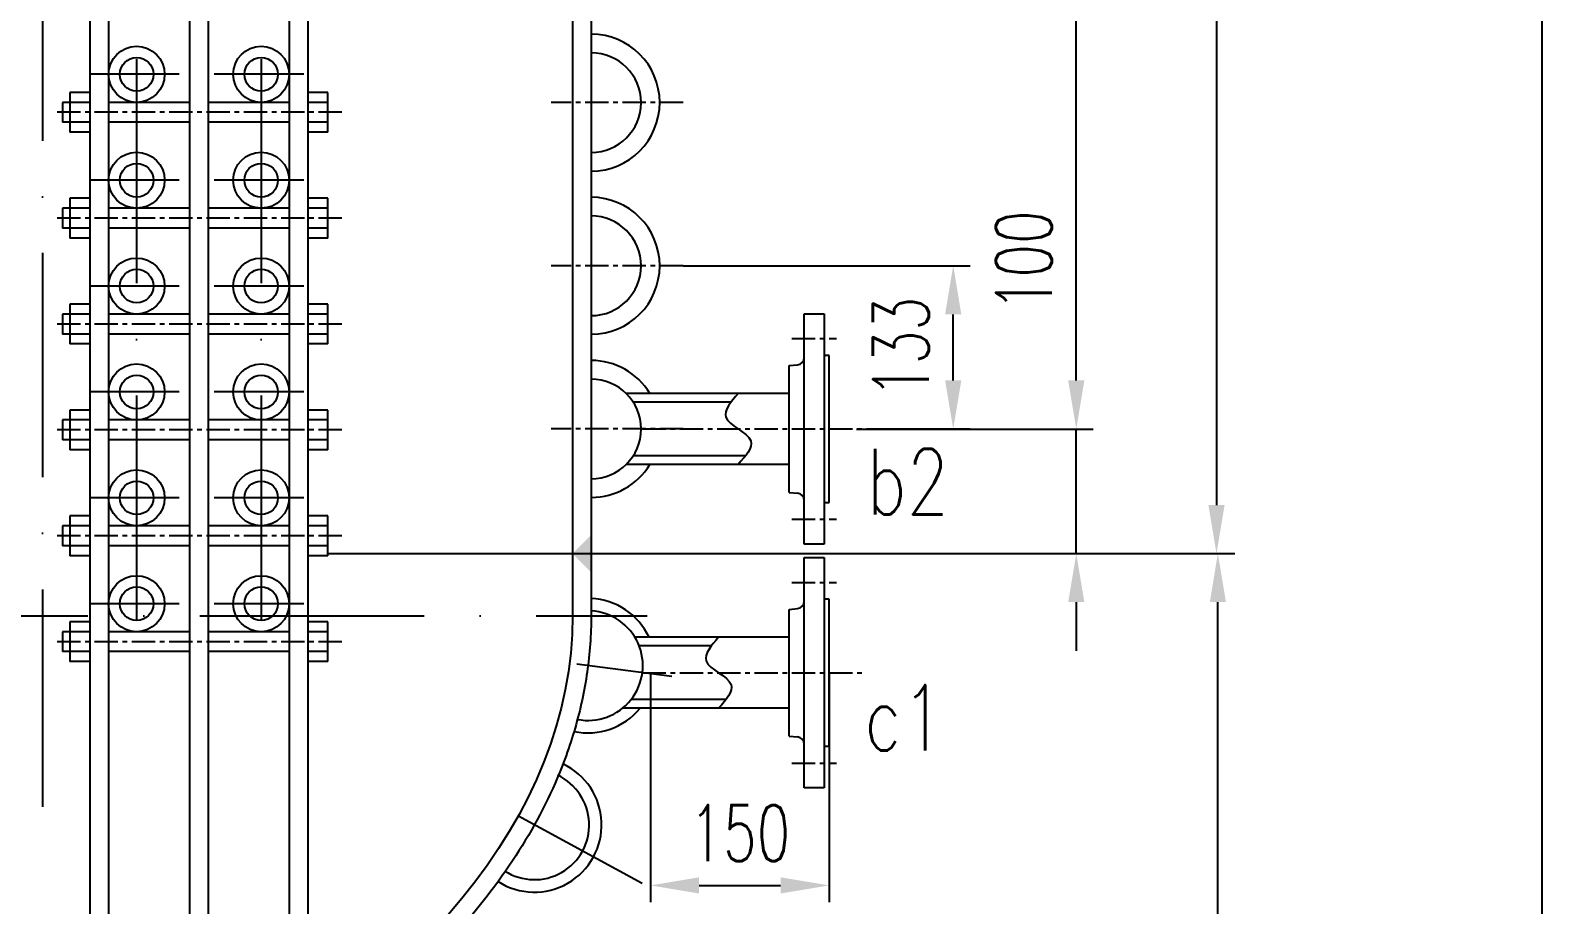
# Model space of a CAD drawing. Extents: x -20637 to -11727, y 16146 to 28761.
# Drawn here: x -17368 to -16155, y 22465 to 23167 of the extents above; entities that cross this region are included whole.
import ezdxf
from ezdxf.enums import TextEntityAlignment as Align

# ---------------------------------------------------------------- set-up
doc = ezdxf.new("R2010")
doc.units = 0
doc.header["$LTSCALE"] = 15
doc.linetypes.add('ACAD_ISO10W100', pattern=[18, 12, -3, 0, -3])
doc.linetypes.add('CENTER', pattern=[2, 1.25, -0.25, 0.25, -0.25])
for name, color, linetype in [('hgj', 1, 'Continuous'), ('hgjx', 2, 'CENTER'), ('hgjy', 7, 'Continuous'), ('tank', 1, 'Continuous'), ('tankx', 2, 'ACAD_ISO10W100'), ('tanky', 7, 'Continuous')]:
    doc.layers.add(name, color=color, linetype=linetype)
doc.styles.add('hzfs', font='simplex.shx', dxfattribs={"width": 0.7, "bigfont": 'hzfs.shx'})
doc.styles.get("Standard").update_dxf_attribs({"font": 'txt', "width": 0.7, "bigfont": 'hztxt.shx'})
doc.dimstyles.get("Standard").update_dxf_attribs({"dimtxt": 0.18, "dimasz": 0.18, "dimexe": 0.18, "dimexo": 0.0625, "dimgap": 0.09, "dimtad": 0, "dimtih": 1, "dimtoh": 1, "dimdec": 4, "dimzin": 0, "dimdsep": 46, "dimtxsty": 'Standard', "dimcen": 0.09, "dimadec": 0, "dimazin": 0, "dimtfac": 1, "dimtdec": 4, "dimtofl": 0, "dimtmove": 0, "dimatfit": 3, "dimfxl": 0, "dimtolj": 1, "dimtzin": 0, "dimarcsym": 0})

# ---------------------------------------------------------------- blocks, each defined once
blk = doc.blocks.new('*D96')
at = {"color": 4, "lineweight": -2}
for p, q in [((-16918, 24947.1), (-16402.4, 24947.1)), ((-16415.9, 24908.1), (-16415.9, 22786.1)), ((-16965.6, 22747.1), (-16402.4, 22747.1))]:
    blk.add_line(p, q, dxfattribs=at)
at = {"color": 4}
for points in [[(-16422.4, 24908.1), (-16409.4, 24908.1), (-16415.9, 24947.1)], [(-16422.4, 22786.1), (-16409.4, 22786.1), (-16415.9, 22747.1)]]:
    blk.add_solid(points, dxfattribs=at)
at = {"layer": 'Defpoints', "color": 0}
for p in [(-16918, 24947.1), (-16965.6, 22747.1), (-16415.9, 22747.1)]:
    blk.add_point(p, dxfattribs=at)
at = {"color": 7, "insert": (-16457.9, 23826.6), "char_height": 45, "attachment_point": 5, "rotation": 90, "style": 'hzfs'}
blk.add_mtext('\\A1;2200', dxfattribs=at)
blk = doc.blocks.new('*D97')
at = {"color": 4, "lineweight": -2}
for p, q in [((-16528.5, 22886.1), (-16528.5, 23039.1)), ((-16705, 22847.1), (-16515, 22847.1)), ((-16528.5, 22747.1), (-16528.5, 22847.1)), ((-16705, 22747.1), (-16515, 22747.1)), ((-16528.5, 22708.1), (-16528.5, 22669.1))]:
    blk.add_line(p, q, dxfattribs=at)
at = {"color": 4}
for points in [[(-16535, 22886.1), (-16522, 22886.1), (-16528.5, 22847.1)], [(-16535, 22708.1), (-16522, 22708.1), (-16528.5, 22747.1)]]:
    blk.add_solid(points, dxfattribs=at)
at = {"layer": 'Defpoints', "color": 0}
for p in [(-16705, 22847.1), (-16528.5, 22847.1), (-16705, 22747.1)]:
    blk.add_point(p, dxfattribs=at)
at = {"color": 7, "insert": (-16570.5, 22982.1), "char_height": 45, "attachment_point": 5, "rotation": 90, "style": 'hzfs'}
blk.add_mtext('\\A1;100', dxfattribs=at)
blk = doc.blocks.new('*D98')
at = {"color": 4, "lineweight": -2}
for p, q in [((-16844.1, 24026.1), (-16515, 24026.1)), ((-16528.5, 22886.1), (-16528.5, 23987.1)), ((-16705, 22847.1), (-16515, 22847.1))]:
    blk.add_line(p, q, dxfattribs=at)
at = {"color": 4}
for points in [[(-16535, 23987.1), (-16522, 23987.1), (-16528.5, 24026.1)], [(-16535, 22886.1), (-16522, 22886.1), (-16528.5, 22847.1)]]:
    blk.add_solid(points, dxfattribs=at)
at = {"layer": 'Defpoints', "color": 0}
for p in [(-16844.1, 24026.1), (-16528.5, 24026.1), (-16705, 22847.1)]:
    blk.add_point(p, dxfattribs=at)
at = {"color": 7, "insert": (-16570.5, 23436.6), "char_height": 45, "attachment_point": 5, "rotation": 90, "style": 'hzfs'}
blk.add_mtext('\\A1;9X133=1197', dxfattribs=at)
blk = doc.blocks.new('*D99')
at = {"color": 4, "lineweight": -2}
for p, q in [((-16842.8, 22747.1), (-16401.3, 22747.1)), ((-16414.8, 22121.1), (-16414.8, 22708.1)), ((-18133, 22082.1), (-16401.3, 22082.1))]:
    blk.add_line(p, q, dxfattribs=at)
at = {"color": 4}
for points in [[(-16421.3, 22708.1), (-16408.3, 22708.1), (-16414.8, 22747.1)], [(-16421.3, 22121.1), (-16408.3, 22121.1), (-16414.8, 22082.1)]]:
    blk.add_solid(points, dxfattribs=at)
at = {"layer": 'Defpoints', "color": 0}
for p in [(-16842.8, 22747.1), (-16414.8, 22747.1), (-18133, 22082.1)]:
    blk.add_point(p, dxfattribs=at)
at = {"color": 7, "insert": (-16456.8, 22414.6), "char_height": 45, "attachment_point": 5, "rotation": 90, "style": 'hzfs'}
blk.add_mtext('\\A1;652', dxfattribs=at)
blk = doc.blocks.new('*D83')
at = {"layer": 'Defpoints', "color": 0}
for p in [(-16870.3, 22651.4), (-16726.9, 22651.4), (-16726.9, 22480.7)]:
    blk.add_point(p, dxfattribs=at)
at = {"layer": 'hgjy', "color": 4, "lineweight": -2}
for p, q in [((-16870.3, 22651.4), (-16870.3, 22467.2)), ((-16726.9, 22651.4), (-16726.9, 22467.2)), ((-16831.3, 22480.7), (-16765.9, 22480.7))]:
    blk.add_line(p, q, dxfattribs=at)
at = {"layer": 'hgjy', "color": 4}
for points in [[(-16831.3, 22487.2), (-16831.3, 22474.2), (-16870.3, 22480.7)], [(-16765.9, 22487.2), (-16765.9, 22474.2), (-16726.9, 22480.7)]]:
    blk.add_solid(points, dxfattribs=at)
at = {"layer": 'hgjy', "color": 7, "insert": (-16798.6, 22522.7), "char_height": 45, "attachment_point": 5, "style": 'hzfs'}
blk.add_mtext('\\A1;150', dxfattribs=at)

msp = doc.modelspace()

# ---------------------------------------------------------------- linework, layer by layer
at = {"color": 4}
for p, q in [((-16154.73618, 27846.35447), (-16154.73618, 21971.14089)), ((-16844.07743, 22978.14089), (-16613.79362, 22978.14089)), ((-16627.29362, 22886.14089), (-16627.29362, 22939.14089)), ((-16696.88815, 22847.14089), (-16613.79362, 22847.14089))]:
    msp.add_line(p, q, dxfattribs=at)
for p, q in [((-17248.83062, 23131.85727), (-17320.71136, 23131.85727)), ((-17148.83062, 23131.85727), (-17220.71136, 23131.85727)), ((-17248.83062, 23046.85727), (-17320.71136, 23046.85727)), ((-17148.83062, 23046.85727), (-17220.71136, 23046.85727)), ((-17248.83062, 22961.85727), (-17320.71136, 22961.85727)), ((-17148.83062, 22961.85727), (-17220.71136, 22961.85727)), ((-17248.83062, 22876.85727), (-17320.71136, 22876.85727)), ((-17148.83062, 22876.85727), (-17220.71136, 22876.85727)), ((-17248.83062, 22791.85727), (-17320.71136, 22791.85727)), ((-17148.83062, 22791.85727), (-17220.71136, 22791.85727)), ((-17248.83062, 22706.85727), (-17320.71136, 22706.85727)), ((-17148.83062, 22706.85727), (-17220.71136, 22706.85727)), ((-16853.25411, 22648.31044), (-16929.56156, 22658.35228)), ((-16877.06116, 22482.25591), (-16976.79566, 22536.47331))]:
    msp.add_line(p, q)
for points in [[(-16633.79362, 22939.14089), (-16620.79362, 22939.14089), (-16627.29362, 22978.14089)], [(-16633.79362, 22886.14089), (-16620.79362, 22886.14089), (-16627.29362, 22847.14089)]]:
    msp.add_solid(points, dxfattribs=at)
at = {"layer": 'hgj'}
for p, q in [((-16746.88815, 22939.64089), (-16730.88815, 22939.64089)), ((-16746.88815, 22754.64089), (-16746.88815, 22939.64089)), ((-16730.88815, 22939.64089), (-16730.88815, 22754.64089)), ((-16726.88815, 22906.14089), (-16730.88815, 22906.14089)), ((-16726.88815, 22788.14089), (-16726.88815, 22906.14089)), ((-16758.88815, 22898.06089), (-16752.35033, 22898.64929)), ((-16758.88815, 22796.22089), (-16758.88815, 22898.06089)), ((-16758.88815, 22875.64089), (-16889.90512, 22875.64089)), ((-16805.7721, 22868.64089), (-16884.24145, 22868.64089)), ((-16758.88815, 22818.64089), (-16889.90512, 22818.64089)), ((-16794.05734, 22825.64089), (-16884.24145, 22825.64089)), ((-16758.88815, 22796.22089), (-16752.35033, 22795.63248)), ((-16730.88815, 22788.14089), (-16726.88815, 22788.14089)), ((-16730.88815, 22754.64089), (-16746.88815, 22754.64089)), ((-16746.88815, 22558.92061), (-16746.88815, 22743.92061)), ((-16746.88815, 22743.92061), (-16730.88815, 22743.92061)), ((-16730.88815, 22743.92061), (-16730.88815, 22558.92061)), ((-16726.88815, 22710.42061), (-16730.88815, 22710.42061)), ((-16726.88815, 22592.42061), (-16726.88815, 22710.42061)), ((-16758.88815, 22702.34061), (-16752.35033, 22702.92902)), ((-16758.88815, 22600.50061), (-16758.88815, 22702.34061)), ((-16758.88815, 22679.92061), (-16882.85546, 22679.92061)), ((-16821.52404, 22672.92061), (-16879.43106, 22672.92061)), ((-16758.88815, 22622.92061), (-16892.87929, 22622.92061)), ((-16809.80928, 22629.92061), (-16885.9586, 22629.92061)), ((-16758.88815, 22600.50061), (-16752.35033, 22599.91221)), ((-16730.88815, 22592.42061), (-16726.88815, 22592.42061)), ((-16730.88815, 22558.92061), (-16746.88815, 22558.92061))]:
    msp.add_line(p, q, dxfattribs=at)
for centre, radius in [((-17282.972, 23131.85727), 22.5), ((-17282.972, 23131.85727), 13.5), ((-17182.972, 23131.85727), 22.5), ((-17182.972, 23131.85727), 13.5), ((-17282.972, 23046.85727), 22.5), ((-17282.972, 23046.85727), 13.5), ((-17182.972, 23046.85727), 22.5), ((-17182.972, 23046.85727), 13.5), ((-17282.972, 22961.85727), 22.5), ((-17282.972, 22961.85727), 13.5), ((-17182.972, 22961.85727), 22.5), ((-17182.972, 22961.85727), 13.5), ((-17282.972, 22876.85727), 22.5), ((-17282.972, 22876.85727), 13.5), ((-17182.972, 22876.85727), 22.5), ((-17182.972, 22876.85727), 13.5), ((-17282.972, 22791.85727), 22.5), ((-17282.972, 22791.85727), 13.5), ((-17182.972, 22791.85727), 22.5), ((-17182.972, 22791.85727), 13.5), ((-17282.972, 22706.85727), 22.5), ((-17282.972, 22706.85727), 13.5), ((-17182.972, 22706.85727), 22.5), ((-17182.972, 22706.85727), 13.5)]:
    msp.add_circle(centre, radius, dxfattribs=at)
for centre, start, end in [((-16752.88815, 22904.62514), 275.14276456, 0), ((-16752.88815, 22789.65664), 0, 84.85723544), ((-16752.88815, 22708.90486), 275.14276456, 0), ((-16752.88815, 22593.93636), 0, 84.85723544)]:
    msp.add_arc(centre, 6, start, end, dxfattribs=at)
at = {"layer": 'hgjx'}
for p, q in [((-16844.07743, 23109.14089), (-16950.09893, 23109.14089)), ((-16844.07743, 22978.14089), (-16950.09893, 22978.14089)), ((-16756.88815, 22919.64089), (-16720.88815, 22919.64089)), ((-16844.07743, 22847.14089), (-16950.09893, 22847.14089)), ((-16876.88815, 22847.14089), (-16696.88815, 22847.14089)), ((-16756.88815, 22774.64089), (-16720.88815, 22774.64089)), ((-16756.88815, 22723.92061), (-16720.88815, 22723.92061)), ((-16876.88815, 22651.42061), (-16696.88815, 22651.42061)), ((-16756.88815, 22578.92061), (-16720.88815, 22578.92061))]:
    msp.add_line(p, q, dxfattribs=at)
at = {"layer": 'hgjy', "color": 1}
for p, q in [((-17342.472, 23109.35727), (-17342.472, 23093.35727)), ((-17320.472, 23109.35727), (-17342.472, 23109.35727)), ((-17336.472, 23117.35727), (-17336.472, 23085.35727)), ((-17320.472, 23117.35727), (-17336.472, 23117.35727)), ((-17320.472, 23117.35727), (-17336.472, 23117.35727)), ((-17320.472, 23109.35727), (-17336.472, 23109.35727)), ((-17320.472, 23109.35727), (-17336.472, 23109.35727)), ((-17320.472, 23117.35727), (-17335.972, 23117.35727)), ((-17320.472, 23117.35727), (-17335.972, 23117.35727)), ((-17320.472, 23109.35727), (-17335.972, 23109.35727)), ((-17320.472, 23109.35727), (-17335.972, 23109.35727)), ((-17320.472, 23109.35727), (-17335.972, 23109.35727)), ((-17320.472, 23109.35727), (-17335.972, 23109.35727)), ((-17320.472, 23109.35727), (-17335.73822, 23109.35727)), ((-17240.472, 23109.35727), (-17305.472, 23109.35727)), ((-17160.472, 23109.35727), (-17225.472, 23109.35727)), ((-17129.472, 23117.35727), (-17145.472, 23117.35727)), ((-17129.472, 23109.35727), (-17145.472, 23109.35727)), ((-17129.472, 23085.35727), (-17129.472, 23117.35727)), ((-17320.472, 23093.35727), (-17342.472, 23093.35727)), ((-17320.472, 23093.35727), (-17336.472, 23093.35727)), ((-17320.472, 23093.35727), (-17336.472, 23093.35727)), ((-17320.472, 23085.35727), (-17336.472, 23085.35727)), ((-17320.472, 23085.35727), (-17336.472, 23085.35727)), ((-17320.472, 23093.35727), (-17335.972, 23093.35727)), ((-17320.472, 23093.35727), (-17335.972, 23093.35727)), ((-17320.472, 23093.35727), (-17335.972, 23093.35727)), ((-17320.472, 23093.35727), (-17335.972, 23093.35727)), ((-17320.472, 23093.35727), (-17335.972, 23093.35727)), ((-17320.472, 23085.35727), (-17335.972, 23085.35727)), ((-17320.472, 23085.35727), (-17335.972, 23085.35727)), ((-17240.472, 23093.35727), (-17305.472, 23093.35727)), ((-17160.472, 23093.35727), (-17225.472, 23093.35727)), ((-17129.472, 23093.35727), (-17145.472, 23093.35727)), ((-17129.472, 23085.35727), (-17145.472, 23085.35727)), ((-17342.472, 23024.35727), (-17342.472, 23008.35727)), ((-17320.472, 23024.35727), (-17342.472, 23024.35727)), ((-17336.472, 23032.35727), (-17336.472, 23000.35727)), ((-17320.472, 23032.35727), (-17336.472, 23032.35727)), ((-17320.472, 23032.35727), (-17336.472, 23032.35727)), ((-17320.472, 23024.35727), (-17336.472, 23024.35727)), ((-17320.472, 23024.35727), (-17336.472, 23024.35727)), ((-17320.472, 23032.35727), (-17335.972, 23032.35727)), ((-17320.472, 23032.35727), (-17335.972, 23032.35727)), ((-17320.472, 23024.35727), (-17335.972, 23024.35727)), ((-17320.472, 23024.35727), (-17335.972, 23024.35727)), ((-17320.472, 23024.35727), (-17335.972, 23024.35727)), ((-17320.472, 23024.35727), (-17335.972, 23024.35727)), ((-17320.472, 23024.35727), (-17335.73822, 23024.35727)), ((-17240.472, 23024.35727), (-17305.472, 23024.35727)), ((-17160.472, 23024.35727), (-17225.472, 23024.35727)), ((-17129.472, 23032.35727), (-17145.472, 23032.35727)), ((-17129.472, 23024.35727), (-17145.472, 23024.35727)), ((-17129.472, 23000.35727), (-17129.472, 23032.35727)), ((-17320.472, 23008.35727), (-17342.472, 23008.35727)), ((-17320.472, 23008.35727), (-17336.472, 23008.35727)), ((-17320.472, 23008.35727), (-17336.472, 23008.35727)), ((-17320.472, 23000.35727), (-17336.472, 23000.35727)), ((-17320.472, 23000.35727), (-17336.472, 23000.35727)), ((-17320.472, 23008.35727), (-17335.972, 23008.35727)), ((-17320.472, 23008.35727), (-17335.972, 23008.35727)), ((-17320.472, 23008.35727), (-17335.972, 23008.35727)), ((-17320.472, 23008.35727), (-17335.972, 23008.35727)), ((-17320.472, 23008.35727), (-17335.972, 23008.35727)), ((-17320.472, 23000.35727), (-17335.972, 23000.35727)), ((-17320.472, 23000.35727), (-17335.972, 23000.35727)), ((-17240.472, 23008.35727), (-17305.472, 23008.35727)), ((-17160.472, 23008.35727), (-17225.472, 23008.35727)), ((-17129.472, 23008.35727), (-17145.472, 23008.35727)), ((-17129.472, 23000.35727), (-17145.472, 23000.35727)), ((-17342.472, 22939.35727), (-17342.472, 22923.35727)), ((-17320.472, 22939.35727), (-17342.472, 22939.35727)), ((-17320.472, 22947.35727), (-17336.472, 22947.35727)), ((-17320.472, 22947.35727), (-17336.472, 22947.35727)), ((-17336.472, 22947.35727), (-17336.472, 22915.35727)), ((-17320.472, 22939.35727), (-17336.472, 22939.35727)), ((-17320.472, 22939.35727), (-17336.472, 22939.35727)), ((-17320.472, 22947.35727), (-17335.972, 22947.35727)), ((-17320.472, 22947.35727), (-17335.972, 22947.35727)), ((-17320.472, 22939.35727), (-17335.972, 22939.35727)), ((-17320.472, 22939.35727), (-17335.972, 22939.35727)), ((-17320.472, 22939.35727), (-17335.972, 22939.35727)), ((-17320.472, 22939.35727), (-17335.972, 22939.35727)), ((-17320.472, 22939.35727), (-17335.73822, 22939.35727)), ((-17240.472, 22939.35727), (-17305.472, 22939.35727)), ((-17160.472, 22939.35727), (-17225.472, 22939.35727)), ((-17129.472, 22947.35727), (-17145.472, 22947.35727)), ((-17129.472, 22939.35727), (-17145.472, 22939.35727)), ((-17129.472, 22915.35727), (-17129.472, 22947.35727)), ((-17320.472, 22923.35727), (-17342.472, 22923.35727)), ((-17320.472, 22923.35727), (-17336.472, 22923.35727)), ((-17320.472, 22923.35727), (-17336.472, 22923.35727)), ((-17320.472, 22915.35727), (-17336.472, 22915.35727)), ((-17320.472, 22915.35727), (-17336.472, 22915.35727)), ((-17320.472, 22923.35727), (-17335.972, 22923.35727)), ((-17320.472, 22923.35727), (-17335.972, 22923.35727)), ((-17320.472, 22923.35727), (-17335.972, 22923.35727)), ((-17320.472, 22923.35727), (-17335.972, 22923.35727)), ((-17320.472, 22923.35727), (-17335.972, 22923.35727)), ((-17320.472, 22915.35727), (-17335.972, 22915.35727)), ((-17320.472, 22915.35727), (-17335.972, 22915.35727)), ((-17240.472, 22923.35727), (-17305.472, 22923.35727)), ((-17160.472, 22923.35727), (-17225.472, 22923.35727)), ((-17129.472, 22923.35727), (-17145.472, 22923.35727)), ((-17129.472, 22915.35727), (-17145.472, 22915.35727)), ((-17320.472, 22854.35727), (-17342.472, 22854.35727)), ((-17342.472, 22854.35727), (-17342.472, 22838.35727)), ((-17336.472, 22862.35727), (-17336.472, 22830.35727)), ((-17320.472, 22862.35727), (-17336.472, 22862.35727)), ((-17320.472, 22862.35727), (-17336.472, 22862.35727)), ((-17320.472, 22854.35727), (-17336.472, 22854.35727)), ((-17320.472, 22854.35727), (-17336.472, 22854.35727)), ((-17320.472, 22862.35727), (-17335.972, 22862.35727)), ((-17320.472, 22862.35727), (-17335.972, 22862.35727)), ((-17320.472, 22854.35727), (-17335.972, 22854.35727)), ((-17320.472, 22854.35727), (-17335.972, 22854.35727)), ((-17320.472, 22854.35727), (-17335.972, 22854.35727)), ((-17320.472, 22854.35727), (-17335.972, 22854.35727)), ((-17320.472, 22854.35727), (-17335.73822, 22854.35727)), ((-17240.472, 22854.35727), (-17305.472, 22854.35727)), ((-17160.472, 22854.35727), (-17225.472, 22854.35727)), ((-17129.472, 22862.35727), (-17145.472, 22862.35727)), ((-17129.472, 22854.35727), (-17145.472, 22854.35727)), ((-17129.472, 22830.35727), (-17129.472, 22862.35727)), ((-17320.472, 22838.35727), (-17342.472, 22838.35727)), ((-17320.472, 22838.35727), (-17336.472, 22838.35727)), ((-17320.472, 22838.35727), (-17336.472, 22838.35727)), ((-17320.472, 22830.35727), (-17336.472, 22830.35727)), ((-17320.472, 22830.35727), (-17336.472, 22830.35727)), ((-17320.472, 22838.35727), (-17335.972, 22838.35727)), ((-17320.472, 22838.35727), (-17335.972, 22838.35727)), ((-17320.472, 22838.35727), (-17335.972, 22838.35727)), ((-17320.472, 22838.35727), (-17335.972, 22838.35727)), ((-17320.472, 22838.35727), (-17335.972, 22838.35727)), ((-17320.472, 22830.35727), (-17335.972, 22830.35727)), ((-17320.472, 22830.35727), (-17335.972, 22830.35727)), ((-17240.472, 22838.35727), (-17305.472, 22838.35727)), ((-17160.472, 22838.35727), (-17225.472, 22838.35727)), ((-17129.472, 22838.35727), (-17145.472, 22838.35727)), ((-17129.472, 22830.35727), (-17145.472, 22830.35727)), ((-17320.472, 22769.35727), (-17342.472, 22769.35727)), ((-17342.472, 22769.35727), (-17342.472, 22753.35727)), ((-17320.472, 22777.35727), (-17336.472, 22777.35727)), ((-17320.472, 22777.35727), (-17336.472, 22777.35727)), ((-17336.472, 22777.35727), (-17336.472, 22745.35727)), ((-17320.472, 22769.35727), (-17336.472, 22769.35727)), ((-17320.472, 22769.35727), (-17336.472, 22769.35727)), ((-17320.472, 22777.35727), (-17335.972, 22777.35727)), ((-17320.472, 22777.35727), (-17335.972, 22777.35727)), ((-17320.472, 22769.35727), (-17335.972, 22769.35727)), ((-17320.472, 22769.35727), (-17335.972, 22769.35727)), ((-17320.472, 22769.35727), (-17335.972, 22769.35727)), ((-17320.472, 22769.35727), (-17335.972, 22769.35727)), ((-17320.472, 22769.35727), (-17335.73822, 22769.35727)), ((-17240.472, 22769.35727), (-17305.472, 22769.35727)), ((-17160.472, 22769.35727), (-17225.472, 22769.35727)), ((-17129.472, 22777.35727), (-17145.472, 22777.35727)), ((-17129.472, 22769.35727), (-17145.472, 22769.35727)), ((-17129.472, 22745.35727), (-17129.472, 22777.35727)), ((-17320.472, 22753.35727), (-17342.472, 22753.35727)), ((-17320.472, 22753.35727), (-17336.472, 22753.35727)), ((-17320.472, 22753.35727), (-17336.472, 22753.35727)), ((-17320.472, 22745.35727), (-17336.472, 22745.35727)), ((-17320.472, 22745.35727), (-17336.472, 22745.35727)), ((-17320.472, 22753.35727), (-17335.972, 22753.35727)), ((-17320.472, 22753.35727), (-17335.972, 22753.35727)), ((-17320.472, 22753.35727), (-17335.972, 22753.35727)), ((-17320.472, 22753.35727), (-17335.972, 22753.35727)), ((-17320.472, 22753.35727), (-17335.972, 22753.35727)), ((-17320.472, 22745.35727), (-17335.972, 22745.35727)), ((-17320.472, 22745.35727), (-17335.972, 22745.35727)), ((-17240.472, 22753.35727), (-17305.472, 22753.35727)), ((-17160.472, 22753.35727), (-17225.472, 22753.35727)), ((-17129.472, 22753.35727), (-17145.472, 22753.35727)), ((-17129.472, 22745.35727), (-17145.472, 22745.35727)), ((-17320.472, 22684.35727), (-17342.472, 22684.35727)), ((-17342.472, 22684.35727), (-17342.472, 22668.35727)), ((-17336.472, 22692.35727), (-17336.472, 22660.35727)), ((-17320.472, 22692.35727), (-17336.472, 22692.35727)), ((-17320.472, 22692.35727), (-17336.472, 22692.35727)), ((-17320.472, 22684.35727), (-17336.472, 22684.35727)), ((-17320.472, 22684.35727), (-17336.472, 22684.35727)), ((-17320.472, 22692.35727), (-17335.972, 22692.35727)), ((-17320.472, 22692.35727), (-17335.972, 22692.35727)), ((-17320.472, 22684.35727), (-17335.972, 22684.35727)), ((-17320.472, 22684.35727), (-17335.972, 22684.35727)), ((-17320.472, 22684.35727), (-17335.972, 22684.35727)), ((-17320.472, 22684.35727), (-17335.972, 22684.35727)), ((-17320.472, 22684.35727), (-17335.73822, 22684.35727)), ((-17240.472, 22684.35727), (-17305.472, 22684.35727)), ((-17160.472, 22684.35727), (-17225.472, 22684.35727)), ((-17129.472, 22692.35727), (-17145.472, 22692.35727)), ((-17129.472, 22684.35727), (-17145.472, 22684.35727)), ((-17129.472, 22660.35727), (-17129.472, 22692.35727)), ((-17320.472, 22668.35727), (-17342.472, 22668.35727)), ((-17320.472, 22668.35727), (-17336.472, 22668.35727)), ((-17320.472, 22668.35727), (-17336.472, 22668.35727)), ((-17320.472, 22660.35727), (-17336.472, 22660.35727)), ((-17320.472, 22660.35727), (-17336.472, 22660.35727)), ((-17320.472, 22668.35727), (-17335.972, 22668.35727)), ((-17320.472, 22668.35727), (-17335.972, 22668.35727)), ((-17320.472, 22668.35727), (-17335.972, 22668.35727)), ((-17320.472, 22668.35727), (-17335.972, 22668.35727)), ((-17320.472, 22668.35727), (-17335.972, 22668.35727)), ((-17320.472, 22660.35727), (-17335.972, 22660.35727)), ((-17320.472, 22660.35727), (-17335.972, 22660.35727)), ((-17240.472, 22668.35727), (-17305.472, 22668.35727)), ((-17160.472, 22668.35727), (-17225.472, 22668.35727)), ((-17129.472, 22668.35727), (-17145.472, 22668.35727)), ((-17129.472, 22660.35727), (-17145.472, 22660.35727))]:
    msp.add_line(p, q, dxfattribs=at)
at = {"layer": 'hgjy', "linetype": 'CENTER'}
for p, q in [((-17118.09247, 23101.35727), (-17349.90661, 23101.35727)), ((-17118.09247, 23016.35727), (-17349.90661, 23016.35727)), ((-17118.09247, 22931.35727), (-17349.90661, 22931.35727)), ((-17118.09247, 22846.35727), (-17349.90661, 22846.35727)), ((-17118.09247, 22761.35727), (-17349.90661, 22761.35727)), ((-17118.09247, 22676.35727), (-17349.90661, 22676.35727))]:
    msp.add_line(p, q, dxfattribs=at)
at = {"layer": 'hgjy'}
for points in [[(-16799.91472, 22875.64089), (-16809.91472, 22856.64089), (-16789.91472, 22837.64089), (-16799.91472, 22818.64089)], [(-16815.66666, 22679.92061), (-16825.66666, 22660.92061), (-16805.66666, 22641.92061), (-16815.66666, 22622.92061)]]:
    msp.add_spline(points, degree=3, dxfattribs=at)
at = {"layer": 'tank'}
for p, q in [((-16932.972, 24500.97481), (-16932.972, 22697.14089)), ((-16917.972, 24500.97481), (-16917.972, 22697.14089)), ((-17320.472, 24338.97481), (-17320.472, 22272.12912)), ((-17305.472, 24209.48809), (-17305.472, 22279.25371)), ((-17240.472, 24209.48809), (-17240.472, 22313.26911)), ((-17225.472, 24209.48809), (-17225.472, 22321.93913)), ((-17160.472, 24209.48809), (-17160.472, 22363.94498)), ((-17145.472, 24209.48809), (-17145.472, 22374.85548)), ((-17129.472, 22747.14089), (-16917.972, 22747.14089)), ((-16937.676, 22747.14089), (-16917.972, 22747.14089))]:
    msp.add_line(p, q, dxfattribs=at)
for centre, radius, start, end in [((-16917.972, 23109.14089), 55, 270, 90), ((-16917.972, 23109.14089), 40, 270, 90), ((-16917.972, 22978.14089), 55, 270, 90), ((-16917.972, 22978.14089), 40, 270, 90), ((-16917.972, 22847.14089), 55, 31.21037029, 90), ((-16917.972, 22847.14089), 40, 270, 90), ((-16917.972, 22847.14089), 55, 270, 328.78962971), ((-16920.51204, 22657.16139), 54, 24.92724514, 87.30394252), ((-16920.51204, 22657.16139), 44, 258.87449289, 86.69058323), ((-16920.51204, 22657.16139), 54, 258.01259642, 320.64758893), ((-16963.61691, 22529.30912), 54, 237.4144174, 64.84606905), ((-16963.61691, 22529.30912), 44, 237.4144174, 64.84606905)]:
    msp.add_arc(centre, radius, start, end, dxfattribs=at)
at = {"layer": 'tank', "extrusion": (0, 0, -1)}
msp.add_ellipse((-18132.972, 22697.14089), major_axis=(1200, 0), ratio=0.5, start_param=0, end_param=1.5257811255, dxfattribs=at)
at = {"layer": 'tank'}
msp.add_open_spline([(-16917.972, 22697.14089), (-16917.972, 22682.04555), (-16919.05814, 22666.95038), (-16923.39006, 22636.87034), (-16926.63567, 22621.8857), (-16935.25121, 22592.12849), (-16940.62089, 22577.35597), (-16956.91674, 22540.15998), (-16969.27701, 22517.94539), (-16998.71108, 22474.50025), (-17015.78454, 22453.26866), (-17054.38925, 22412.00988), (-17075.92073, 22391.98215), (-17123.1595, 22353.33291), (-17148.86701, 22334.7113), (-17204.14097, 22299.06664), (-17233.7075, 22282.04368), (-17296.34272, 22249.77853), (-17329.41136, 22234.53647), (-17398.65366, 22206.00137), (-17434.82719, 22192.70846), (-17509.84439, 22168.22183), (-17548.68789, 22157.02822), (-17628.57689, 22136.86875), (-17669.62219, 22127.90297), (-17753.41894, 22112.30331), (-17796.17016, 22105.66948), (-17882.86128, 22094.81135), (-17926.80095, 22090.58709), (-18006.86967, 22085.17055), (-18042.88509, 22083.55291), (-18078.972, 22082.745)], degree=3, knots=[0, 0, 0, 0, 0.0718825312, 0.0718825312, 0.1437650624, 0.1437650624, 0.2156475935, 0.2156475935, 0.3266174108, 0.3266174108, 0.437587228, 0.437587228, 0.5485570452, 0.5485570452, 0.6595268624, 0.6595268624, 0.7704966797, 0.7704966797, 0.8814664969, 0.8814664969, 0.9924363141, 0.9924363141, 1.1034061313, 1.1034061313, 1.2143759486, 1.2143759486, 1.3253457658, 1.3253457658, 1.436315583, 1.436315583, 1.5260611079, 1.5260611079, 1.5260611079, 1.5260611079], dxfattribs=at)
at = {"layer": 'tankx'}
for p, q in [((-17358.472, 24338.97481), (-17358.472, 22543.91799)), ((-17282.972, 24224.48809), (-17282.972, 22655.78379)), ((-17182.972, 24224.48809), (-17182.972, 22655.78379)), ((-19392.972, 22697.14089), (-16872.972, 22697.14089))]:
    msp.add_line(p, q, dxfattribs=at)
at = {"layer": 'tanky'}
msp.add_solid([(-16932.972, 22747.14089), (-16917.972, 22762.14089), (-16917.972, 22732.14089)], dxfattribs=at)

# ---------------------------------------------------------------- texts
at = {"color": 7, "insert": (-16669.29362, 22912.64089), "char_height": 45, "attachment_point": 5, "rotation": 90, "style": 'hzfs'}
msp.add_mtext('133', dxfattribs=at)
at = {"layer": 'hgjy', "style": 'hzfs', "width": 0.75}
for s, p in [('b2', (-16663.68792, 22804.83491)), ('c1', (-16666.76516, 22615.23198))]:
    msp.add_text(s, height=52.5, dxfattribs=at).set_placement(p, align=Align.MIDDLE)

# ---------------------------------------------------------------- dimensions: what is measured, and where the dimension line sits
dim = msp.add_linear_dim(base=(-16415.93184, 22747.14089), p1=(-16917.972, 24947.14089), p2=(-16965.59925, 22747.14089), angle=90, dimstyle='Standard', override={"dimtxt": 45, "dimasz": 39, "dimexe": 13.5, "dimexo": 0, "dimgap": 19.5, "dimtad": 1, "dimtih": 0, "dimtoh": 0, "dimzin": 8, "dimtxsty": 'hzfs', "dimcen": 0, "dimclrd": 4, "dimclre": 4, "dimclrt": 7, "dimtfac": 0.7, "dimtofl": 1, "dimatfit": 2})
dim.commit()
dim.dimension.update_dxf_attribs({"geometry": '*D96', "text_midpoint": (-16415.93184, 23826.55936), "dimtype": 160})
for base, p1, p2, text, picture, middle in [((-16528.48085, 24026.14089), (-16705.03902, 22847.14089), (-16844.07743, 24026.14089), '9X133=1197', '*D98', (-16570.48085, 23436.64089)), ((-16414.79671, 22747.14089), (-18132.972, 22082.14089), (-16842.81734, 22747.14089), '652', '*D99', (-16456.79671, 22414.64089))]:
    dim = msp.add_linear_dim(base=base, p1=p1, p2=p2, angle=90, text=text, dimstyle='Standard', override={"dimtxt": 45, "dimasz": 39, "dimexe": 13.5, "dimexo": 0, "dimgap": 19.5, "dimtad": 1, "dimtih": 0, "dimtoh": 0, "dimzin": 8, "dimtxsty": 'hzfs', "dimcen": 0, "dimclrd": 4, "dimclre": 4, "dimclrt": 7, "dimtfac": 0.7, "dimtofl": 1, "dimatfit": 2})
    dim.commit()
    dim.dimension.update_dxf_attribs({"geometry": picture, "text_midpoint": middle})
dim = msp.add_aligned_dim(p1=(-16705.03902, 22747.14089), p2=(-16705.03902, 22847.14089), distance=-176.55817, dimstyle='Standard', override={"dimtxt": 45, "dimasz": 39, "dimexe": 13.5, "dimexo": 0, "dimgap": 19.5, "dimtad": 1, "dimtih": 0, "dimtoh": 0, "dimzin": 8, "dimtxsty": 'hzfs', "dimcen": 0, "dimclrd": 4, "dimclre": 4, "dimclrt": 7, "dimtfac": 0.7, "dimtofl": 1, "dimatfit": 2})
dim.commit()
dim.dimension.update_dxf_attribs({"geometry": '*D97', "text_midpoint": (-16570.48085, 22982.14089)})
at = {"layer": 'hgjy'}
dim = msp.add_linear_dim(base=(-16726.88815, 22480.73207), p1=(-16870.30319, 22651.42061), p2=(-16726.88815, 22651.42061), text='150', dimstyle='Standard', override={"dimtxt": 45, "dimasz": 39, "dimexe": 13.5, "dimexo": 0, "dimgap": 19.5, "dimtad": 1, "dimtih": 0, "dimtoh": 0, "dimzin": 8, "dimtxsty": 'hzfs', "dimcen": 0, "dimclrd": 4, "dimclre": 4, "dimclrt": 7, "dimtfac": 0.7, "dimtofl": 1, "dimatfit": 2}, dxfattribs=at)
dim.commit()
dim.dimension.update_dxf_attribs({"geometry": '*D83', "text_midpoint": (-16798.59567, 22522.73207)})

doc.saveas('drawing.dxf')
